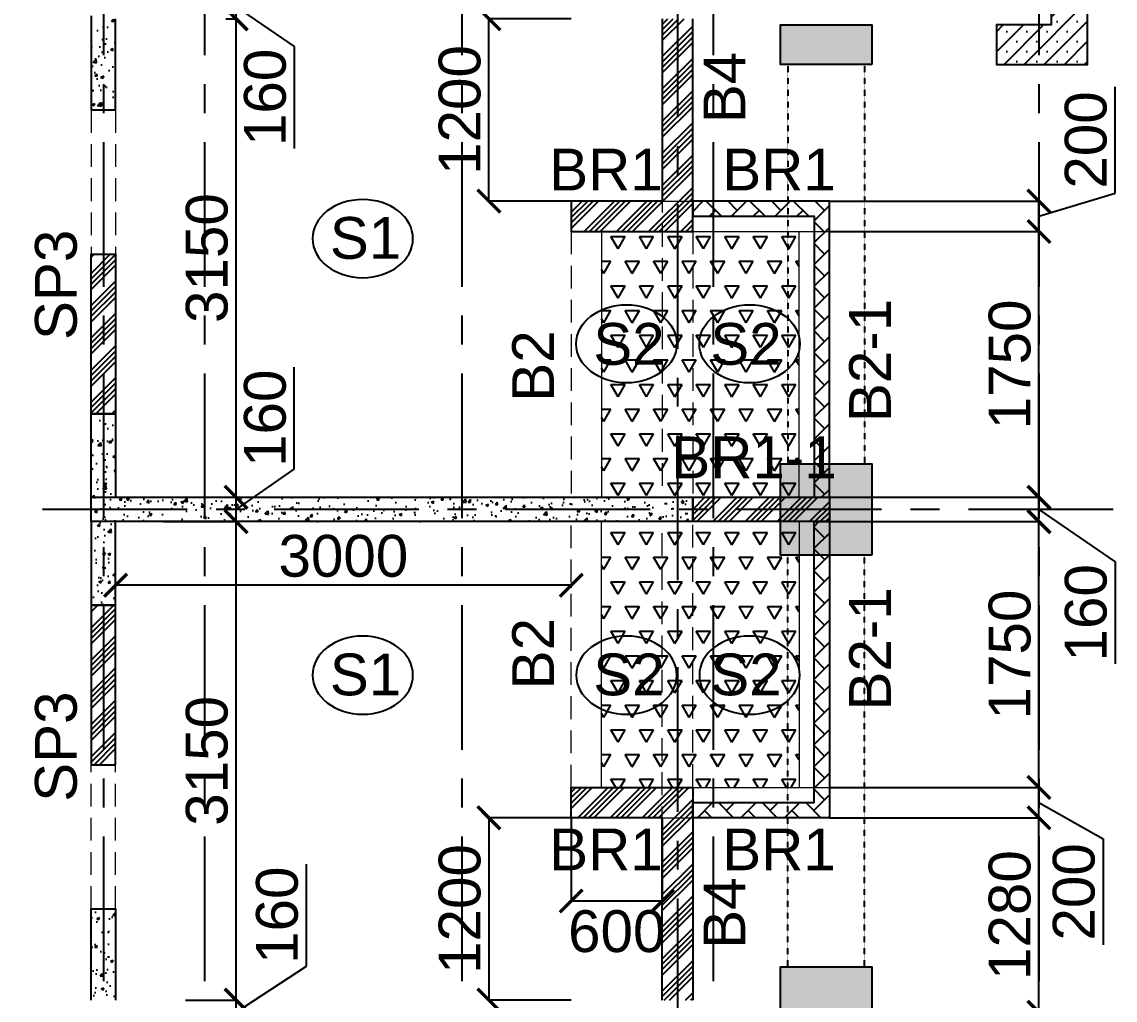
# Model space of a CAD drawing. Header units: inches. Extents: x -1898 to 127651, y -195120 to -109120.
# Drawn here: x 79699 to 86898, y -137290 to -130850 of the extents above; entities that cross this region are included whole.
import ezdxf

# ---------------------------------------------------------------- set-up
doc = ezdxf.new("R2010")
doc.units = ezdxf.units.IN
doc.header["$MEASUREMENT"] = 0
for name, pattern in [('CENTER', [50.8, 31.75, -6.35, 6.35, -6.35]), ('DASHED2', [9.525, 6.35, -3.175]), ('Hidden', [3, 2, -1])]:
    doc.linetypes.add(name, pattern=pattern)
for name, color, linetype in [('160 R.C. WALL HAT', 8, 'Continuous'), ('160 R.C.WALL', 6, 'Continuous'), ('AR-Column', 40, 'Continuous'), ('AR-Hidden', 251, 'DASHED2'), ('BAL. PARAPET WALL', 4, 'Continuous'), ('BEAM TEXT', 4, 'Continuous'), ('DIM', 251, 'Continuous'), ('GRID', 8, 'CENTER'), ('NON S.WALL HATCH', 8, 'Continuous'), ('NON STRUC R.C.WALL', 6, 'Continuous'), ('NON.STRUC.R.C.WALLS', 1, 'Continuous'), ('PARAPET WALL', 4, 'Continuous'), ('SPANRAL BEAM', 3, 'Continuous'), ('SUNKEN', 8, 'Continuous')]:
    doc.layers.add(name, color=color, linetype=linetype)
for name, color, linetype, lineweight in [('BEAMS', 3, 'Continuous', 0), ('SLAB CIR', 1, 'Continuous', 25), ('SLAB TXT', 3, 'Continuous', 0)]:
    doc.layers.add(name, color=color, linetype=linetype, lineweight=lineweight)
doc.styles.add('T200', font='sanss___.ttf', dxfattribs={"height": 275})
doc.styles.add('T300', font='sanss___.ttf', dxfattribs={"height": 350})
doc.dimstyles.new('T 200', dxfattribs={"dimtxt": 275, "dimasz": 150, "dimexe": 1, "dimexo": 0, "dimgap": 50, "dimtad": 1, "dimdec": 0, "dimrnd": 5, "dimdsep": 46, "dimtxsty": 'T200', "dimblk": 'ARCHTICK', "dimcen": 2.5, "dimdle": 1, "dimclrd": 5, "dimclre": 253, "dimclrt": 1, "dimadec": 0, "dimazin": 0, "dimtfac": 1, "dimtdec": 0, "dimtmove": 2, "dimatfit": 3, "dimfxl": 0, "dimarcsym": 0})
pattern_1 = [(45, (-2120350.89, 362541.15), (1e-14, 143.684098), [304.8, -101.6]), (135, (-2120279.05, 362613), (1e-14, 143.684098), [304.8, -101.6])]
pattern_2 = [(45, (2346260.05, -240371.21), (-106.066017, 106.066017), []), (45, (2346295.4, -240371.21), (-106.066017, 106.066017), []), (45, (2346330.76, -240371.21), (-106.066017, 106.066017), []), (45, (2346366.12, -240371.21), (-106.066017, 106.066017), [])]
pattern_3 = [(60, (2301842.9, -345548.81), (-93.75, 162.379763), [93.75, -93.75]), (120, (2301842.9, -345548.81), (-187.5, 1e-07), [93.75, -93.75]), (0, (2301796.02, -345467.62), (93.75, 162.379763), [93.75, -93.75])]
pattern_4 = [(50, (2184721.52, 112605.64), (179.315046, -15.688034), [18.75, -206.25]), (355, (2184721.52, 112605.64), (-34.687833, 188.048033), [15, -165]), (100.451444, (2184736.47, 112604.33), (144.627212, 172.359998), [15.935048, -175.285528]), (46.1842, (2184721.52, 112655.64), (266.810333, -41.37982), [28.125, -309.375]), (96.635635, (2184743.76, 112652.2), (233.665486, 243.52965), [23.902586, -262.92844]), (351.184164, (2184721.52, 112655.64), (233.665486, 243.52965), [22.5, -247.5]), (21, (2184746.52, 112643.14), (149.226763, -100.654723), [18.75, -206.25]), (326, (2184746.52, 112643.14), (60.828833, 181.287511), [15, -165]), (71.451445, (2184758.96, 112634.75), (210.055594, 80.632788), [15.935047, -175.285528]), (37.5, (2184721.524, 112605.64), (3.0399638, 83.2234635), [0, -163, 0, -167.5, 0, -165.625]), (7.5, (2184721.52, 112605.64), (65.7673844, 98.602928), [0, -95.5, 0, -159.25, 0, -63.125]), (327.5, (2184665.774, 112605.64), (133.455609, -5.638718), [0, -62.5, 0, -195, 0, -258.75]), (317.5, (2184640.77, 112605.64), (145.7965423, 25.0262456), [0, -81.25, 0, -129.5, 0, -183.75])]

# ---------------------------------------------------------------- blocks, each defined once
blk = doc.blocks.new('_ARCHTICK')
at = {"color": 0, "linetype": 'ByBlock', "const_width": 0.15}
blk.add_lwpolyline([(-0.5, -0.5), (0.5, 0.5)], dxfattribs=at)
blk = doc.blocks.new('*D583')
at = {"layer": 'Defpoints', "color": 0}
for p in [(80776.8, -137290.2, 14.7), (81109.7, -137290.2), (80901, -137450.2, 14.7)]:
    blk.add_point(p, dxfattribs=at)
at = {"layer": 'DIM', "color": 5, "lineweight": -2}
for p, q in [((81572.2, -137067.3), (81572.2, -136395)), ((81109.7, -137370.2), (81572.2, -137067.3)), ((81109.7, -137451.2), (81109.7, -137289.2))]:
    blk.add_line(p, q, dxfattribs=at)
at = {"layer": 'DIM', "color": 253, "lineweight": -2}
for p, q in [((80776.8, -137290.2), (81110.7, -137290.2)), ((80901, -137450.2), (81110.7, -137450.2))]:
    blk.add_line(p, q, dxfattribs=at)
at = {"layer": 'DIM', "color": 5, "lineweight": -2, "xscale": 150, "yscale": 150, "zscale": 150}
for p, rotation in [((81109.7, -137290.2), 90), ((81109.7, -137450.2), 270)]:
    blk.add_blockref('_ARCHTICK', p, dxfattribs=dict(at, rotation=rotation))
at = {"layer": 'DIM', "color": 1, "insert": (81380.4, -136731.2), "char_height": 275, "attachment_point": 5, "rotation": 90, "style": 'T200'}
blk.add_mtext('160', dxfattribs=at)
blk = doc.blocks.new('*D584')
at = {"layer": 'Defpoints', "color": 0}
for p in [(80643.5, -134140.2, 14.7), (81109.7, -134140.2), (80776.8, -137290.2, 14.7)]:
    blk.add_point(p, dxfattribs=at)
at = {"layer": 'DIM', "color": 253, "lineweight": -2}
for p, q in [((80643.5, -134140.2), (81110.7, -134140.2)), ((80776.8, -137290.2), (81110.7, -137290.2))]:
    blk.add_line(p, q, dxfattribs=at)
at = {"layer": 'DIM', "color": 5, "lineweight": -2}
blk.add_line((81109.7, -137291.2), (81109.7, -134139.2), dxfattribs=at)
at = {"layer": 'DIM', "color": 5, "lineweight": -2, "xscale": 150, "yscale": 150, "zscale": 150}
for p, rotation in [((81109.7, -134140.2), 90), ((81109.7, -137290.2), 270)]:
    blk.add_blockref('_ARCHTICK', p, dxfattribs=dict(at, rotation=rotation))
at = {"layer": 'DIM', "color": 1, "insert": (80917.9, -135715.2), "char_height": 275, "attachment_point": 5, "rotation": 90, "style": 'T200'}
blk.add_mtext('3150', dxfattribs=at)
blk = doc.blocks.new('*D585')
at = {"layer": 'Defpoints', "color": 0}
for p in [(80632.4, -133980.2, 14.7), (81109.7, -133980.2), (80643.5, -134140.2, 14.7)]:
    blk.add_point(p, dxfattribs=at)
at = {"layer": 'DIM', "color": 5, "lineweight": -2}
for p, q in [((81492.7, -133795.8), (81492.7, -133123.6)), ((81109.7, -134060.2), (81492.7, -133795.8)), ((81109.7, -134141.2), (81109.7, -133979.2))]:
    blk.add_line(p, q, dxfattribs=at)
at = {"layer": 'DIM', "color": 253, "lineweight": -2}
for p, q in [((80632.4, -133980.2), (81110.7, -133980.2)), ((80643.5, -134140.2), (81110.7, -134140.2))]:
    blk.add_line(p, q, dxfattribs=at)
at = {"layer": 'DIM', "color": 5, "lineweight": -2, "xscale": 150, "yscale": 150, "zscale": 150}
for p, rotation in [((81109.7, -133980.2), 90), ((81109.7, -134140.2), 270)]:
    blk.add_blockref('_ARCHTICK', p, dxfattribs=dict(at, rotation=rotation))
at = {"layer": 'DIM', "color": 1, "insert": (81300.9, -133459.7), "char_height": 275, "attachment_point": 5, "rotation": 90, "style": 'T200'}
blk.add_mtext('160', dxfattribs=at)
blk = doc.blocks.new('*D586')
at = {"layer": 'Defpoints', "color": 0}
for p in [(81041.3, -130830.2), (81109.7, -130830.2), (80632.4, -133980.2, 14.7)]:
    blk.add_point(p, dxfattribs=at)
at = {"layer": 'DIM', "color": 253, "lineweight": -2}
for p, q in [((81041.3, -130830.2), (81110.7, -130830.2)), ((80632.4, -133980.2), (81110.7, -133980.2))]:
    blk.add_line(p, q, dxfattribs=at)
at = {"layer": 'DIM', "color": 5, "lineweight": -2}
blk.add_line((81109.7, -133981.2), (81109.7, -130829.2), dxfattribs=at)
at = {"layer": 'DIM', "color": 5, "lineweight": -2, "xscale": 150, "yscale": 150, "zscale": 150}
for p, rotation in [((81109.7, -130830.2), 90), ((81109.7, -133980.2), 270)]:
    blk.add_blockref('_ARCHTICK', p, dxfattribs=dict(at, rotation=rotation))
at = {"layer": 'DIM', "color": 1, "insert": (80917.9, -132405.2), "char_height": 275, "attachment_point": 5, "rotation": 90, "style": 'T200'}
blk.add_mtext('3150', dxfattribs=at)
blk = doc.blocks.new('*D546')
at = {"layer": 'Defpoints', "color": 0}
for p in [(81041.3, -130670.2, 14.7), (81109.7, -130670.2), (81041.3, -130830.2)]:
    blk.add_point(p, dxfattribs=at)
at = {"layer": 'DIM', "color": 253, "lineweight": -2}
for p, q in [((81041.3, -130670.2), (81110.7, -130670.2)), ((81041.3, -130830.2), (81110.7, -130830.2))]:
    blk.add_line(p, q, dxfattribs=at)
at = {"layer": 'DIM', "color": 5, "lineweight": -2}
for p, q in [((81109.7, -130831.2), (81109.7, -130669.2)), ((81109.7, -130750.2), (81493.1, -131011.3)), ((81493.1, -131011.3), (81493.1, -131683.5))]:
    blk.add_line(p, q, dxfattribs=at)
at = {"layer": 'DIM', "color": 5, "lineweight": -2, "xscale": 150, "yscale": 150, "zscale": 150}
for p, rotation in [((81109.7, -130670.2), 90), ((81109.7, -130830.2), 270)]:
    blk.add_blockref('_ARCHTICK', p, dxfattribs=dict(at, rotation=rotation))
at = {"layer": 'DIM', "color": 1, "insert": (81301.2, -131347.4), "char_height": 275, "attachment_point": 5, "rotation": 90, "style": 'T200'}
blk.add_mtext('160', dxfattribs=at)
blk = doc.blocks.new('*D467')
at = {"layer": 'Defpoints', "color": 0}
for p in [(86004.1, -137370.2, 14.7), (86396, -137370.2), (85016, -138650.2, 14.7)]:
    blk.add_point(p, dxfattribs=at)
at = {"layer": 'DIM', "color": 253, "lineweight": -2}
for p, q in [((86004.1, -137370.2), (86397, -137370.2)), ((85016, -138650.2), (86397, -138650.2))]:
    blk.add_line(p, q, dxfattribs=at)
at = {"layer": 'DIM', "color": 5, "lineweight": -2}
blk.add_line((86396, -138651.2), (86396, -137369.2), dxfattribs=at)
at = {"layer": 'DIM', "color": 5, "lineweight": -2, "xscale": 150, "yscale": 150, "zscale": 150}
for p, rotation in [((86396, -137370.2), 90), ((86396, -138650.2), 270)]:
    blk.add_blockref('_ARCHTICK', p, dxfattribs=dict(at, rotation=rotation))
at = {"layer": 'DIM', "color": 1, "insert": (86204.3, -138010.2), "char_height": 275, "attachment_point": 5, "rotation": 90, "style": 'T200'}
blk.add_mtext('1280', dxfattribs=at)
blk = doc.blocks.new('*D468')
at = {"layer": 'Defpoints', "color": 0}
for p in [(85016, -136090.2, 14.7), (86396, -136090.2), (86004.1, -137370.2, 14.7)]:
    blk.add_point(p, dxfattribs=at)
at = {"layer": 'DIM', "color": 253, "lineweight": -2}
for p, q in [((85016, -136090.2), (86397, -136090.2)), ((86004.1, -137370.2), (86397, -137370.2))]:
    blk.add_line(p, q, dxfattribs=at)
at = {"layer": 'DIM', "color": 5, "lineweight": -2}
blk.add_line((86396, -137371.2), (86396, -136089.2), dxfattribs=at)
at = {"layer": 'DIM', "color": 5, "lineweight": -2, "xscale": 150, "yscale": 150, "zscale": 150}
for p, rotation in [((86396, -136090.2), 90), ((86396, -137370.2), 270)]:
    blk.add_blockref('_ARCHTICK', p, dxfattribs=dict(at, rotation=rotation))
at = {"layer": 'DIM', "color": 1, "insert": (86204.3, -136730.2), "char_height": 275, "attachment_point": 5, "rotation": 90, "style": 'T200'}
blk.add_mtext('1280', dxfattribs=at)
blk = doc.blocks.new('*D469')
at = {"layer": 'Defpoints', "color": 0}
for p in [(85016, -135890.2, 14.7), (86396, -135890.2), (85016, -136090.2, 14.7)]:
    blk.add_point(p, dxfattribs=at)
at = {"layer": 'DIM', "color": 253, "lineweight": -2}
for p, q in [((85016, -135890.2), (86397, -135890.2)), ((85016, -136090.2), (86397, -136090.2))]:
    blk.add_line(p, q, dxfattribs=at)
at = {"layer": 'DIM', "color": 5, "lineweight": -2}
for p, q in [((86396, -136091.2), (86396, -135889.2)), ((86396, -135990.2), (86818.3, -136228.4)), ((86818.3, -136228.4), (86818.3, -136926.7))]:
    blk.add_line(p, q, dxfattribs=at)
at = {"layer": 'DIM', "color": 5, "lineweight": -2, "xscale": 150, "yscale": 150, "zscale": 150}
for p, rotation in [((86396, -135890.2), 90), ((86396, -136090.2), 270)]:
    blk.add_blockref('_ARCHTICK', p, dxfattribs=dict(at, rotation=rotation))
at = {"layer": 'DIM', "color": 1, "insert": (86626.6, -136577.6), "char_height": 275, "attachment_point": 5, "rotation": 90, "style": 'T200'}
blk.add_mtext('200', dxfattribs=at)
blk = doc.blocks.new('*D470')
at = {"layer": 'Defpoints', "color": 0}
for p in [(85016, -134140.2, 14.7), (86396, -134140.2), (85016, -135890.2, 14.7)]:
    blk.add_point(p, dxfattribs=at)
at = {"layer": 'DIM', "color": 253, "lineweight": -2}
for p, q in [((85016, -134140.2), (86397, -134140.2)), ((85016, -135890.2), (86397, -135890.2))]:
    blk.add_line(p, q, dxfattribs=at)
at = {"layer": 'DIM', "color": 5, "lineweight": -2}
blk.add_line((86396, -135891.2), (86396, -134139.2), dxfattribs=at)
at = {"layer": 'DIM', "color": 5, "lineweight": -2, "xscale": 150, "yscale": 150, "zscale": 150}
for p, rotation in [((86396, -134140.2), 90), ((86396, -135890.2), 270)]:
    blk.add_blockref('_ARCHTICK', p, dxfattribs=dict(at, rotation=rotation))
at = {"layer": 'DIM', "color": 1, "insert": (86204.3, -135015.2), "char_height": 275, "attachment_point": 5, "rotation": 90, "style": 'T200'}
blk.add_mtext('1750', dxfattribs=at)
blk = doc.blocks.new('*D471')
at = {"layer": 'Defpoints', "color": 0}
for p in [(85016, -133980.2, 14.7), (86396, -133980.2), (85016, -134140.2, 14.7)]:
    blk.add_point(p, dxfattribs=at)
at = {"layer": 'DIM', "color": 253, "lineweight": -2}
for p, q in [((85016, -133980.2), (86397, -133980.2)), ((85016, -134140.2), (86397, -134140.2))]:
    blk.add_line(p, q, dxfattribs=at)
at = {"layer": 'DIM', "color": 5, "lineweight": -2}
for p, q in [((86396, -134141.2), (86396, -133979.2)), ((86396, -134060.2), (86897.5, -134404.1)), ((86897.5, -134404.1), (86897.5, -135076.3))]:
    blk.add_line(p, q, dxfattribs=at)
at = {"layer": 'DIM', "color": 5, "lineweight": -2, "xscale": 150, "yscale": 150, "zscale": 150}
for p, rotation in [((86396, -133980.2), 90), ((86396, -134140.2), 270)]:
    blk.add_blockref('_ARCHTICK', p, dxfattribs=dict(at, rotation=rotation))
at = {"layer": 'DIM', "color": 1, "insert": (86705.7, -134740.2), "char_height": 275, "attachment_point": 5, "rotation": 90, "style": 'T200'}
blk.add_mtext('160', dxfattribs=at)
blk = doc.blocks.new('*D472')
at = {"layer": 'Defpoints', "color": 0}
for p in [(85016, -132230.2, 14.7), (86396, -132230.2), (85016, -133980.2, 14.7)]:
    blk.add_point(p, dxfattribs=at)
at = {"layer": 'DIM', "color": 253, "lineweight": -2}
for p, q in [((85016, -132230.2), (86397, -132230.2)), ((85016, -133980.2), (86397, -133980.2))]:
    blk.add_line(p, q, dxfattribs=at)
at = {"layer": 'DIM', "color": 5, "lineweight": -2}
blk.add_line((86396, -133981.2), (86396, -132229.2), dxfattribs=at)
at = {"layer": 'DIM', "color": 5, "lineweight": -2, "xscale": 150, "yscale": 150, "zscale": 150}
for p, rotation in [((86396, -132230.2), 90), ((86396, -133980.2), 270)]:
    blk.add_blockref('_ARCHTICK', p, dxfattribs=dict(at, rotation=rotation))
at = {"layer": 'DIM', "color": 1, "insert": (86204.3, -133105.2), "char_height": 275, "attachment_point": 5, "rotation": 90, "style": 'T200'}
blk.add_mtext('1750', dxfattribs=at)
blk = doc.blocks.new('*D473')
at = {"layer": 'Defpoints', "color": 0}
for p in [(85016, -132030.2, 14.7), (86396, -132030.2), (85016, -132230.2, 14.7)]:
    blk.add_point(p, dxfattribs=at)
at = {"layer": 'DIM', "color": 5, "lineweight": -2}
for p, q in [((86896.9, -131976.9), (86896.9, -131278.6)), ((86396, -132130.2), (86896.9, -131976.9)), ((86396, -132231.2), (86396, -132029.2))]:
    blk.add_line(p, q, dxfattribs=at)
at = {"layer": 'DIM', "color": 253, "lineweight": -2}
for p, q in [((85016, -132030.2), (86397, -132030.2)), ((85016, -132230.2), (86397, -132230.2))]:
    blk.add_line(p, q, dxfattribs=at)
at = {"layer": 'DIM', "color": 5, "lineweight": -2, "xscale": 150, "yscale": 150, "zscale": 150}
for p, rotation in [((86396, -132030.2), 90), ((86396, -132230.2), 270)]:
    blk.add_blockref('_ARCHTICK', p, dxfattribs=dict(at, rotation=rotation))
at = {"layer": 'DIM', "color": 1, "insert": (86705.3, -131627.8), "char_height": 275, "attachment_point": 5, "rotation": 90, "style": 'T200'}
blk.add_mtext('200', dxfattribs=at)
blk = doc.blocks.new('*D511')
at = {"layer": 'Defpoints', "color": 0}
for p in [(83316, -136090.2, 14.7), (83916, -136090.2, 14.7), (83316, -136637.7)]:
    blk.add_point(p, dxfattribs=at)
at = {"layer": 'DIM', "color": 253, "lineweight": -2}
for p, q in [((83316, -136090.2), (83316, -136638.7)), ((83916, -136090.2), (83916, -136638.7))]:
    blk.add_line(p, q, dxfattribs=at)
at = {"layer": 'DIM', "color": 5, "lineweight": -2}
blk.add_line((83917, -136637.7), (83315, -136637.7), dxfattribs=at)
at = {"layer": 'DIM', "color": 5, "lineweight": -2, "xscale": 150, "yscale": 150, "zscale": 150, "rotation": 180}
blk.add_blockref('_ARCHTICK', (83316, -136637.7), dxfattribs=at)
at = {"layer": 'DIM', "color": 5, "lineweight": -2, "xscale": 150, "yscale": 150, "zscale": 150}
blk.add_blockref('_ARCHTICK', (83916, -136637.7), dxfattribs=at)
at = {"layer": 'DIM', "color": 1, "insert": (83616, -136838), "char_height": 275, "attachment_point": 5, "style": 'T200'}
blk.add_mtext('600', dxfattribs=at)
blk = doc.blocks.new('*D512')
at = {"layer": 'Defpoints', "color": 0}
for p in [(80316, -134559), (80316, -134575.3, 14.7), (83316, -134575.3, 14.7)]:
    blk.add_point(p, dxfattribs=at)
at = {"layer": 'DIM', "color": 5, "lineweight": -2}
blk.add_line((83317, -134559), (80315, -134559), dxfattribs=at)
at = {"layer": 'DIM', "color": 253, "lineweight": -2}
for p, q in [((80316, -134575.3), (80316, -134558)), ((83316, -134575.3), (83316, -134558))]:
    blk.add_line(p, q, dxfattribs=at)
at = {"layer": 'DIM', "color": 5, "lineweight": -2, "xscale": 150, "yscale": 150, "zscale": 150, "rotation": 180}
blk.add_blockref('_ARCHTICK', (80316, -134559), dxfattribs=at)
at = {"layer": 'DIM', "color": 5, "lineweight": -2, "xscale": 150, "yscale": 150, "zscale": 150}
blk.add_blockref('_ARCHTICK', (83316, -134559), dxfattribs=at)
at = {"layer": 'DIM', "color": 1, "insert": (81816, -134367.1), "char_height": 275, "attachment_point": 5, "style": 'T200'}
blk.add_mtext('3000', dxfattribs=at)
blk = doc.blocks.new('*D790')
at = {"layer": 'Defpoints', "color": 0}
for p in [(83316, -136090.2, 14.7), (82774.4, -137290.2), (83316, -137290.2, 14.7)]:
    blk.add_point(p, dxfattribs=at)
at = {"layer": 'DIM', "color": 253, "lineweight": -2}
for p, q in [((83316, -136090.2), (82773.4, -136090.2)), ((83316, -137290.2), (82773.4, -137290.2))]:
    blk.add_line(p, q, dxfattribs=at)
at = {"layer": 'DIM', "color": 5, "lineweight": -2}
blk.add_line((82774.4, -136089.2), (82774.4, -137291.2), dxfattribs=at)
at = {"layer": 'DIM', "color": 5, "lineweight": -2, "xscale": 150, "yscale": 150, "zscale": 150}
for p, rotation in [((82774.4, -136090.2), 90), ((82774.4, -137290.2), 270)]:
    blk.add_blockref('_ARCHTICK', p, dxfattribs=dict(at, rotation=rotation))
at = {"layer": 'DIM', "color": 1, "insert": (82582.7, -136690.2), "char_height": 275, "attachment_point": 5, "rotation": 90, "style": 'T200'}
blk.add_mtext('1200', dxfattribs=at)
blk = doc.blocks.new('*D791')
at = {"layer": 'Defpoints', "color": 0}
for p in [(82774.4, -130830.2), (83316, -130830.2, 14.7), (83316, -132030.2, 14.7)]:
    blk.add_point(p, dxfattribs=at)
at = {"layer": 'DIM', "color": 253, "lineweight": -2}
for p, q in [((83316, -130830.2), (82773.4, -130830.2)), ((83316, -132030.2), (82773.4, -132030.2))]:
    blk.add_line(p, q, dxfattribs=at)
at = {"layer": 'DIM', "color": 5, "lineweight": -2}
blk.add_line((82774.4, -132031.2), (82774.4, -130829.2), dxfattribs=at)
at = {"layer": 'DIM', "color": 5, "lineweight": -2, "xscale": 150, "yscale": 150, "zscale": 150}
for p, rotation in [((82774.4, -130830.2), 90), ((82774.4, -132030.2), 270)]:
    blk.add_blockref('_ARCHTICK', p, dxfattribs=dict(at, rotation=rotation))
at = {"layer": 'DIM', "color": 1, "insert": (82582.7, -131430.2), "char_height": 275, "attachment_point": 5, "rotation": 90, "style": 'T200'}
blk.add_mtext('1200', dxfattribs=at)
blk = doc.blocks.new('A$C02A55DAE')
at = {"layer": 'NON S.WALL HATCH'}
h = blk.add_hatch(dxfattribs=at)
h.set_pattern_fill('SACNCR', color=256, scale=1000)
h.set_pattern_definition([(45, (-132245.64, 75915.45), (-66.29126, 66.29126), []), (45, (-132179.35, 75915.45), (-66.29126, 66.29126), [0, -93.75])])
h.paths.add_polyline_path([(81553.6, -11480), (81313.6, -11480), (81313.6, -11680), (80953.6, -11680), (80953.6, -11940), (81553.6, -11940)])
h.paths.add_polyline_path([(81553.6, -5920), (81313.6, -5920), (81313.6, -5740), (80953.6, -5740), (80953.6, -5460), (81553.6, -5460)])
h.paths.add_polyline_path([(81313.6, -8930), (81313.6, -8470), (81553.6, -8470), (81553.6, -8930)])
h = blk.add_hatch(dxfattribs=at)
h.set_pattern_fill('SACNCR', color=256, scale=1000)
h.set_pattern_definition([(45, (-132245.64, 74440.45), (-66.29126, 66.29126), []), (45, (-132179.35, 74440.45), (-66.29126, 66.29126), [0, -93.75])])
h.paths.add_polyline_path([(80132.3, -21790), (79532.3, -21790), (79532.3, -21190), (80132.3, -21190)])
h.paths.add_polyline_path([(80132.3, -18480), (79532.3, -18480), (79532.3, -17880), (80132.3, -17880)])
h.paths.add_polyline_path([(80132.3, -15170), (79532.3, -15170), (79532.3, -14570), (80132.3, -14570)])
h.paths.add_polyline_path([(80132.3, -11940), (79532.3, -11940), (79532.3, -11680), (80132.3, -11680)])
at = {"layer": 'AR-Column', "color": 4, "elevation": -29.5}
for points in [[(81553.6, -11480), (81313.6, -11480), (81313.6, -11680), (80953.6, -11680), (80953.6, -11940), (81553.6, -11940)], [(80132.3, -11940), (79532.3, -11940), (79532.3, -11680), (80132.3, -11680)], [(80132.3, -15170), (79532.3, -15170), (79532.3, -14570), (80132.3, -14570)], [(80132.3, -18480), (79532.3, -18480), (79532.3, -17880), (80132.3, -17880)]]:
    blk.add_lwpolyline(points, close=True, dxfattribs=at)
at = {"layer": 'AR-Hidden', "ltscale": 0.009}
for p, q in [((79579.8, -11940, -29.5), (79579.8, -14570, -29.5)), ((80084.9, -11940, -29.5), (80084.9, -14570, -29.5)), ((79579.8, -17880, -29.5), (79579.8, -15170, -29.5)), ((80084.9, -17880, -29.5), (80084.9, -15170, -29.5))]:
    blk.add_line(p, q, dxfattribs=at)

msp = doc.modelspace()

# ---------------------------------------------------------------- hatches: boundary and pattern name
at = {"layer": '160 R.C. WALL HAT'}
h = msp.add_hatch(dxfattribs=at)
h.set_pattern_fill('AR-CONC', color=256, scale=25)
h.set_pattern_definition(pattern_4)
h.paths.add_polyline_path([(80156, -130830.2), (80316, -130830.2), (80316, -131430.2), (80156, -131430.2)])
h = msp.add_hatch(dxfattribs=at)
h.set_pattern_fill('AR-CONC', color=256, scale=25)
h.set_pattern_definition(pattern_4)
h.paths.add_polyline_path([(80316, -133450.2), (80156, -133450.2), (80156, -133980.2), (80316, -133980.2)])
h = msp.add_hatch(dxfattribs=at)
h.set_pattern_fill('AR-CONC', color=256, scale=25)
h.set_pattern_definition(pattern_4)
h.paths.add_polyline_path([(80156, -134140.2), (80156, -133980.2), (84116, -133980.2), (84116, -134140.2)])
h = msp.add_hatch(dxfattribs=at)
h.set_pattern_fill('AR-CONC', color=256, scale=25)
h.set_pattern_definition(pattern_4)
h.paths.add_polyline_path([(80316, -134690.2), (80156, -134690.2), (80156, -134140.2), (80316, -134140.2)])
h = msp.add_hatch(dxfattribs=at)
h.set_pattern_fill('AR-CONC', color=256, scale=25)
h.set_pattern_definition(pattern_4)
h.paths.add_polyline_path([(80156, -136690.2), (80316, -136690.2), (80316, -137290.2), (80156, -137290.2)])
at = {"layer": 'BAL. PARAPET WALL'}
h = msp.add_hatch(dxfattribs=at)
h.set_pattern_fill('AR-HBONE', color=256, style=0)
h.set_pattern_definition(pattern_1)
h.paths.add_polyline_path([(84916, -133980.2), (85016, -133980.2), (85016, -132030.2), (84116, -132030.2), (84116, -132130.2), (84916, -132130.2)])
h = msp.add_hatch(dxfattribs=at)
h.set_pattern_fill('AR-HBONE', color=256, style=0)
h.set_pattern_definition(pattern_1)
h.paths.add_polyline_path([(84916, -134140.2), (85016, -134140.2), (85016, -136090.2), (84116, -136090.2), (84116, -135990.2), (84916, -135990.2)])
at = {"layer": 'NON STRUC R.C.WALL'}
h = msp.add_hatch(dxfattribs=at)
h.set_pattern_fill('ANSI34', color=1, scale=200)
h.set_pattern_definition(pattern_2)
h.paths.add_polyline_path([(83916, -130830.2), (84116, -130830.2), (84116, -132230.2), (83316, -132230.2), (83316, -132030.2), (83916, -132030.2)])
h = msp.add_hatch(dxfattribs=at)
h.set_pattern_fill('ANSI34', color=1, scale=200)
h.set_pattern_definition(pattern_2)
h.paths.add_polyline_path([(80316, -132380.2), (80316, -133430.2), (80156, -133430.2), (80156, -132380.2)])
h = msp.add_hatch(dxfattribs=at)
h.set_pattern_fill('ANSI34', color=1, scale=200)
h.set_pattern_definition(pattern_2)
h.paths.add_polyline_path([(84116, -134140.2), (84116, -133980.2), (85016, -133980.2), (85016, -134140.2)])
h = msp.add_hatch(dxfattribs=at)
h.set_pattern_fill('ANSI34', color=1, scale=200)
h.set_pattern_definition(pattern_2)
h.paths.add_polyline_path([(80316, -135740.2), (80316, -134690.2), (80156, -134690.2), (80156, -135740.2)])
h = msp.add_hatch(dxfattribs=at)
h.set_pattern_fill('ANSI34', color=1, scale=200)
h.set_pattern_definition(pattern_2)
h.paths.add_polyline_path([(83916, -137290.2), (83916, -136090.2), (83316, -136090.2), (83316, -135890.2), (84116, -135890.2), (84116, -137290.2)])
at = {"layer": 'SUNKEN'}
h = msp.add_hatch(dxfattribs=at)
h.set_pattern_fill('TRIANG', color=256, scale=500)
h.set_pattern_definition(pattern_3)
h.paths.add_polyline_path([(84816, -132210.2), (83516, -132210.2), (83516, -133980.2), (84816, -133980.2)])
h = msp.add_hatch(dxfattribs=at)
h.set_pattern_fill('TRIANG', color=256, scale=500)
h.set_pattern_definition(pattern_3)
h.paths.add_polyline_path([(84816, -135890.2), (83516, -135890.2), (83516, -134140.2), (84816, -134140.2)])

# ---------------------------------------------------------------- linework, layer by layer
at = {"layer": '160 R.C.WALL', "elevation": 14.7}
for points in [[(80156, -130810.2), (80156, -131430.2), (80316, -131430.2), (80316, -130830.2)], [(80156, -133980.2), (80156, -133430.2), (80316, -133430.2), (80316, -133980.2)], [(80156, -134140.2), (80156, -134690.2), (80316, -134690.2), (80316, -134140.2)], [(80156, -137290.2), (80156, -136690.2), (80316, -136690.2), (80316, -137290.2)]]:
    msp.add_lwpolyline(points, dxfattribs=at)
msp.add_lwpolyline([(80156, -134140.2), (80156, -133980.2), (84116, -133980.2), (84116, -134140.2)], close=True, dxfattribs=at)
at = {"layer": 'BAL. PARAPET WALL', "elevation": 14.7}
for points in [[(84916, -133980.2), (85016, -133980.2), (85016, -132030.2), (84116, -132030.2), (84116, -132130.2), (84916, -132130.2), (84916, -133980.2)], [(84916, -134140.2), (85016, -134140.2), (85016, -136090.2), (84116, -136090.2), (84116, -135990.2), (84916, -135990.2), (84916, -134140.2)]]:
    msp.add_lwpolyline(points, dxfattribs=at)
at = {"layer": 'BEAMS', "linetype": 'Hidden', "ltscale": 75}
for p, q in [((83916, -130830.2, 14.7), (83916, -133980.2, 14.7)), ((80156, -131430.2, 14.7), (80156, -133430.2, 14.7)), ((80316, -131430.2, 14.7), (80316, -133430.2, 14.7)), ((83316, -132230.2, 14.7), (83316, -133980.2, 14.7)), ((84116, -132230.2, 14.7), (84116, -133980.2, 14.7)), ((83316, -135890.2, 14.7), (83316, -134140.2, 14.7)), ((83916, -137290.2, 14.7), (83916, -134140.2, 14.7)), ((84116, -135886, 14.7), (84116, -134140.2, 14.7)), ((80156, -136690.2, 14.7), (80156, -134690.2, 14.7)), ((80316, -136690.2, 14.7), (80316, -134690.2, 14.7))]:
    msp.add_line(p, q, dxfattribs=at)
at = {"layer": 'BEAMS', "color": 4, "linetype": 'Continuous', "ltscale": 0.01}
for p, q in [((84116, -130830.2, 14.7), (84116, -132230.2, 14.7)), ((83316, -132030.2, 14.7), (85016, -132030.2, 14.7)), ((85016, -133980.2, 14.7), (85016, -132030.2, 14.7)), ((83316, -132230.2, 14.7), (85016, -132230.2, 14.7)), ((83516, -132230.2, 14.7), (83516, -133980.2, 14.7)), ((84816, -133980.2, 14.7), (84816, -132230.2, 14.7)), ((83516, -135890.2, 14.7), (83516, -134140.2, 14.7)), ((84816, -134140.2, 14.7), (84816, -135890.2, 14.7)), ((85016, -134140.2, 14.7), (85016, -136090.2, 14.7)), ((83316, -135890.2, 14.7), (85016, -135890.2, 14.7)), ((84116, -137290.2, 14.7), (84116, -135890.2, 14.7)), ((83316, -136090.2, 14.7), (85016, -136090.2, 14.7))]:
    msp.add_line(p, q, dxfattribs=at)
at = {"layer": 'GRID', "ltscale": 30}
for p, q in [((80236, -111829.1, 14.7), (80236, -143550.6, 14.7)), ((80901, -111829.1, 14.7), (80901, -143550.6, 14.7)), ((82596, -111829.1, 14.7), (82596, -143550.6, 14.7)), ((84251, -111829.1, 14.7), (84251, -143550.6, 14.7)), ((86396, -111829.1, 14.7), (86396, -143550.6, 14.7)), ((84016, -112237.5, 14.7), (84016, -143550.6, 14.7)), ((86883.8, -134060.2, 14.7), (739.5, -134060.2, 14.7))]:
    msp.add_line(p, q, dxfattribs=at)
at = {"layer": 'NON.STRUC.R.C.WALLS', "elevation": 14.7}
for points in [[(83916, -130830.2), (83916, -132030.2), (83316, -132030.2), (83316, -132230.2), (84116, -132230.2), (84116, -130830.2)], [(83916, -137290.2), (83916, -136090.2), (83316, -136090.2), (83316, -135890.2), (84116, -135890.2), (84116, -137290.2)]]:
    msp.add_lwpolyline(points, dxfattribs=at)
for points in [[(80316, -132380.2), (80316, -133430.2), (80156, -133430.2), (80156, -132380.2)], [(84116, -134140.2), (84116, -133980.2), (85016, -133980.2), (85016, -134140.2)], [(80316, -135740.2), (80316, -134690.2), (80156, -134690.2), (80156, -135740.2)]]:
    msp.add_lwpolyline(points, close=True, dxfattribs=at)
at = {"layer": 'PARAPET WALL'}
for p, q in [((83316, -132030.2, 14.7), (83316, -132230.2, 14.7)), ((83316, -136090.2, 14.7), (83316, -135890.2, 14.7))]:
    msp.add_line(p, q, dxfattribs=at)
at = {"layer": 'SLAB CIR', "extrusion": (0, 0, -1)}
for centre in [(81943.2, -132277, -0.7), (81943.2, -135150.8, -0.7), (83680.4, -135150.8, -0.7), (84490.9, -135150.8, -0.7)]:
    msp.add_ellipse(centre, major_axis=(-331, 0), ratio=0.77685, dxfattribs=at)
at = {"layer": 'SLAB CIR'}
for centre in [(83680.4, -132969.6, -0.7), (84490.9, -132969.6, -0.7)]:
    msp.add_ellipse(centre, major_axis=(-331, 0), ratio=0.77685, dxfattribs=at)

# ---------------------------------------------------------------- block references
at = {"layer": 'DIM', "color": 1}
msp.add_blockref('A$C02A55DAE', (5162.4, -119190.2, 29.5), dxfattribs=at)

# ---------------------------------------------------------------- texts
at = {"layer": 'BEAM TEXT', "style": 'T300'}
for s, p in [('B4', (84462.2, -131517.1)), ('B2-1', (85421, -133484.8)), ('B2', (83202.8, -133350.6)), ('B2-1', (85421, -135383.6)), ('B2', (83202.8, -135244)), ('B4', (84462.2, -136952.4))]:
    msp.add_text(s, height=275, rotation=90, dxfattribs=at).set_placement(p)
for s, p in [('BR1', (83171.5, -131960)), ('BR1', (84311, -131960)), ('BR1-1', (83975.6, -133854.7)), ('BR1', (83171.5, -136435.4)), ('BR1', (84311, -136435.4))]:
    msp.add_text(s, height=275, dxfattribs=at).set_placement(p)
at = {"layer": 'SLAB TXT', "style": 'T300'}
for s, p in [('S1', (81727, -132409.8)), ('S2', (83461.5, -133107.6)), ('S2', (84232, -133107.6)), ('S1', (81727, -135283.7)), ('S2', (83461.5, -135283.7)), ('S2', (84232, -135283.7))]:
    msp.add_text(s, height=275, dxfattribs=at).set_placement(p)
at = {"layer": 'SPANRAL BEAM', "style": 'T300'}
for p in [(80060.5, -132944.4), (80060.5, -135984.4)]:
    msp.add_text('SP3', height=275, rotation=90, dxfattribs=at).set_placement(p)

# ---------------------------------------------------------------- dimensions: what is measured, and where the dimension line sits
at = {"layer": 'DIM'}
for base, p1, p2, picture, middle in [((81109.7, -130670.2), (81041.3, -130830.2), (81041.3, -130670.2, 14.7), '*D546', (81493.1, -131061.3)), ((86396, -132030.2), (85016, -132230.2, 14.7), (85016, -132030.2, 14.7), '*D473', (86896.9, -131926.9)), ((81109.7, -133980.2), (80643.5, -134140.2, 14.7), (80632.4, -133980.2, 14.7), '*D585', (81492.7, -133745.8)), ((86396, -133980.2), (85016, -134140.2, 14.7), (85016, -133980.2, 14.7), '*D471', (86897.5, -134454.1)), ((86396, -135890.2), (85016, -136090.2, 14.7), (85016, -135890.2, 14.7), '*D469', (86818.3, -136278.4)), ((81109.7, -137290.2), (80901, -137450.2, 14.7), (80776.8, -137290.2, 14.7), '*D583', (81572.2, -137017.3))]:
    dim = msp.add_linear_dim(base=base, p1=p1, p2=p2, angle=90, dimstyle='T 200', override={"dimtmove": 1}, dxfattribs=at)
    dim.commit()
    dim.dimension.update_dxf_attribs({"geometry": picture, "text_midpoint": middle, "dimtype": 160})
for base, p1, p2, angle, picture, middle in [((81109.7, -130830.2), (80632.4, -133980.2, 14.7), (81041.3, -130830.2), 90, '*D586', (80917.9, -132405.2)), ((86396, -132230.2), (85016, -133980.2, 14.7), (85016, -132230.2, 14.7), 90, '*D472', (86204.3, -133105.2)), ((81109.7, -134140.2), (80776.8, -137290.2, 14.7), (80643.5, -134140.2, 14.7), 90, '*D584', (80917.9, -135715.2)), ((86396, -134140.2), (85016, -135890.2, 14.7), (85016, -134140.2, 14.7), 90, '*D470', (86204.3, -135015.2)), ((80316, -134559), (83316, -134575.3, 14.7), (80316, -134575.3, 14.7), 180, '*D512', (81816, -134367.1)), ((86396, -136090.2), (86004.1, -137370.2, 14.7), (85016, -136090.2, 14.7), 90, '*D468', (86204.3, -136730.2)), ((86396, -137370.2), (85016, -138650.2, 14.7), (86004.1, -137370.2, 14.7), 90, '*D467', (86204.3, -138010.2))]:
    dim = msp.add_linear_dim(base=base, p1=p1, p2=p2, angle=angle, dimstyle='T 200', dxfattribs=at)
    dim.commit()
    dim.dimension.update_dxf_attribs({"geometry": picture, "text_midpoint": middle})
for base, p1, p2, angle, picture, middle in [((82774.4, -130830.2), (83316, -132030.2, 14.7), (83316, -130830.2, 14.7), 90, '*D791', (82582.7, -131430.2)), ((82774.4, -137290.2), (83316, -136090.2, 14.7), (83316, -137290.2, 14.7), 270, '*D790', (82582.7, -136690.2))]:
    dim = msp.add_linear_dim(base=base, p1=p1, p2=p2, angle=angle, dimstyle='T 200', override={"dimarcsym": 2}, dxfattribs=at)
    dim.commit()
    dim.dimension.update_dxf_attribs({"geometry": picture, "text_midpoint": middle})
dim = msp.add_linear_dim(base=(83316, -136637.7), p1=(83916, -136090.2, 14.7), p2=(83316, -136090.2, 14.7), angle=180, dimstyle='T 200', dxfattribs=at)
dim.commit()
dim.dimension.update_dxf_attribs({"geometry": '*D511', "text_midpoint": (83616, -136838), "dimtype": 160})

doc.saveas('drawing.dxf')
